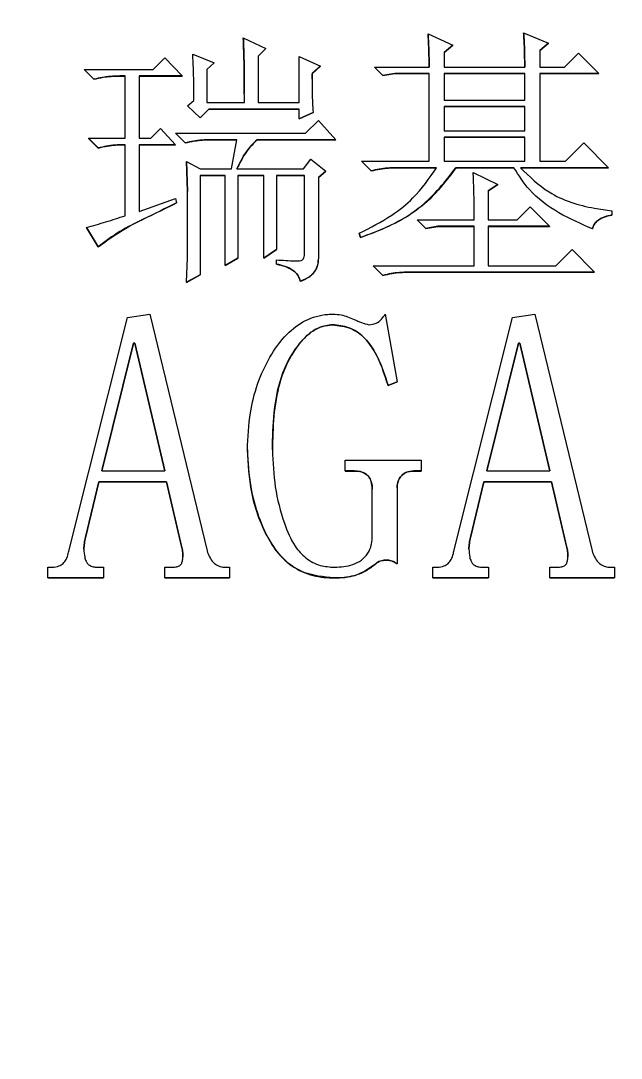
# Model space of a CAD drawing. Header units: millimetres. Extents: x 2028 to 4172, y 863 to 2379.
# Drawn here: x 3470.5 to 3502.8, y 2104 to 2159.8 of the extents above; entities that cross this region are included whole.
import ezdxf

# ---------------------------------------------------------------- set-up
doc = ezdxf.new("R2010")
doc.units = ezdxf.units.MM

msp = doc.modelspace()

# ---------------------------------------------------------------- linework, layer by layer
at = {"color": 7, "linetype": 'Continuous', "lineweight": 25}
for p, q in [((3482.431, 2158.877), (3483.644, 2158.295)), ((3492.371, 2159.094), (3493.7, 2158.479)), ((3497.514, 2159.151), (3498.843, 2158.593)), ((3483.644, 2158.295), (3483.24, 2157.889)), ((3483.24, 2157.886), (3483.644, 2158.293)), ((3483.644, 2158.295), (3483.644, 2158.293)), ((3493.7, 2158.479), (3493.237, 2158.088)), ((3493.237, 2158.086), (3493.7, 2158.477)), ((3493.7, 2158.479), (3493.7, 2158.477)), ((3498.843, 2158.593), (3498.381, 2158.201)), ((3498.381, 2158.199), (3498.843, 2158.591)), ((3498.381, 2158.201), (3498.381, 2157.306)), ((3498.843, 2158.593), (3498.843, 2158.591)), ((3477.576, 2157.169), (3478.212, 2157.805)), ((3478.212, 2157.805), (3479.136, 2156.823)), ((3479.714, 2157.989), (3480.87, 2157.527)), ((3483.24, 2157.889), (3483.24, 2155.389)), ((3485.436, 2155.389), (3485.436, 2157.874)), ((3485.436, 2157.874), (3486.591, 2157.353)), ((3493.237, 2158.088), (3493.237, 2157.306)), ((3499.71, 2157.306), (3500.461, 2158.058)), ((3500.461, 2158.058), (3501.559, 2156.96)), ((3474.398, 2156.649), (3473.877, 2157.169)), ((3473.877, 2157.169), (3477.576, 2157.169)), ((3473.877, 2157.169), (3473.877, 2157.167)), ((3473.877, 2157.167), (3474.398, 2156.647)), ((3480.87, 2157.527), (3480.466, 2157.18)), ((3480.466, 2157.178), (3480.87, 2157.525)), ((3480.466, 2157.18), (3480.466, 2155.389)), ((3480.87, 2157.527), (3480.87, 2157.525)), ((3486.591, 2157.353), (3486.129, 2156.949)), ((3486.129, 2156.947), (3486.591, 2157.351)), ((3486.591, 2157.353), (3486.591, 2157.351)), ((3489.943, 2156.844), (3489.481, 2157.306)), ((3489.481, 2157.306), (3492.428, 2157.306)), ((3489.481, 2157.306), (3489.481, 2157.304)), ((3489.481, 2157.304), (3489.943, 2156.842)), ((3493.237, 2157.306), (3497.572, 2157.306)), ((3498.381, 2157.306), (3499.71, 2157.306)), ((3474.398, 2156.649), (3474.398, 2156.647)), ((3476.073, 2156.823), (3475.785, 2156.823)), ((3475.785, 2156.823), (3475.785, 2156.821)), ((3475.785, 2156.821), (3476.073, 2156.821)), ((3476.073, 2153.471), (3476.073, 2156.823)), ((3479.136, 2156.823), (3476.825, 2156.823)), ((3476.825, 2156.823), (3476.825, 2153.471)), ((3476.825, 2156.821), (3479.136, 2156.821)), ((3479.136, 2156.823), (3479.136, 2156.821)), ((3486.129, 2156.949), (3486.129, 2156.947)), ((3486.13, 2156.648), (3486.129, 2156.947)), ((3490.579, 2156.96), (3489.943, 2156.844)), ((3489.943, 2156.842), (3490.579, 2156.958)), ((3489.943, 2156.844), (3489.943, 2156.842)), ((3492.428, 2156.96), (3490.579, 2156.96)), ((3490.579, 2156.96), (3490.579, 2156.958)), ((3490.579, 2156.958), (3492.428, 2156.958)), ((3492.428, 2152.238), (3492.428, 2156.96)), ((3497.572, 2156.96), (3493.237, 2156.96)), ((3493.237, 2156.96), (3493.237, 2155.526)), ((3493.237, 2156.958), (3497.572, 2156.958)), ((3497.572, 2155.526), (3497.572, 2156.96)), ((3501.559, 2156.96), (3498.381, 2156.96)), ((3498.381, 2156.96), (3498.381, 2152.238)), ((3498.381, 2156.958), (3501.559, 2156.958)), ((3501.559, 2156.96), (3501.559, 2156.958)), ((3479.425, 2155.215), (3479.772, 2155.504)), ((3480.466, 2155.389), (3482.488, 2155.389)), ((3483.24, 2155.389), (3485.436, 2155.389)), ((3493.237, 2155.526), (3497.572, 2155.526)), ((3480.119, 2154.58), (3479.425, 2155.215)), ((3479.425, 2155.213), (3479.425, 2155.215)), ((3479.425, 2155.213), (3480.119, 2154.577)), ((3480.581, 2155.042), (3480.119, 2154.58)), ((3480.119, 2154.577), (3480.581, 2155.04)), ((3485.436, 2155.042), (3480.581, 2155.042)), ((3480.581, 2155.042), (3480.581, 2155.04)), ((3480.581, 2155.04), (3485.436, 2155.04)), ((3485.436, 2154.522), (3485.436, 2155.042)), ((3486.187, 2154.868), (3485.436, 2154.522)), ((3485.436, 2154.52), (3486.187, 2154.866)), ((3486.187, 2154.868), (3486.187, 2154.866)), ((3497.572, 2155.179), (3493.237, 2155.179)), ((3493.237, 2155.179), (3493.237, 2153.882)), ((3493.237, 2155.177), (3497.572, 2155.177)), ((3497.572, 2153.882), (3497.572, 2155.179)), ((3480.119, 2154.58), (3480.119, 2154.577)), ((3485.436, 2154.522), (3485.436, 2154.52)), ((3485.782, 2153.745), (3486.476, 2154.438)), ((3486.476, 2154.438), (3487.401, 2153.398)), ((3477.46, 2153.471), (3477.981, 2153.991)), ((3477.981, 2153.991), (3478.79, 2153.124)), ((3479.31, 2153.225), (3478.79, 2153.745)), ((3478.79, 2153.745), (3485.782, 2153.745)), ((3478.79, 2153.745), (3478.79, 2153.743)), ((3478.79, 2153.743), (3479.31, 2153.223)), ((3493.237, 2153.882), (3497.572, 2153.882)), ((3474.629, 2152.951), (3474.109, 2153.471)), ((3474.109, 2153.471), (3476.073, 2153.471)), ((3474.109, 2153.471), (3474.109, 2153.469)), ((3474.109, 2153.469), (3474.629, 2152.949)), ((3476.825, 2153.471), (3477.46, 2153.471)), ((3479.31, 2153.225), (3479.31, 2153.223)), ((3482.084, 2153.398), (3480.697, 2153.398)), ((3480.697, 2153.398), (3480.697, 2153.396)), ((3480.697, 2153.396), (3482.083, 2153.396)), ((3481.795, 2151.827), (3482.084, 2153.398)), ((3487.401, 2153.398), (3483.182, 2153.398)), ((3483.182, 2153.398), (3483.182, 2153.396)), ((3483.182, 2153.396), (3487.401, 2153.396)), ((3487.401, 2153.398), (3487.401, 2153.396)), ((3497.572, 2153.535), (3493.237, 2153.535)), ((3493.237, 2153.535), (3493.237, 2152.238)), ((3493.237, 2153.533), (3497.572, 2153.533)), ((3497.572, 2152.238), (3497.572, 2153.535)), ((3499.768, 2152.238), (3500.75, 2153.22)), ((3500.75, 2153.22), (3502.079, 2151.891)), ((3474.629, 2152.951), (3474.629, 2152.949)), ((3476.073, 2153.124), (3476.016, 2153.124)), ((3476.016, 2153.122), (3476.016, 2153.124)), ((3476.016, 2153.122), (3476.073, 2153.122)), ((3476.073, 2149.31), (3476.073, 2153.124)), ((3478.79, 2153.124), (3476.825, 2153.124)), ((3476.825, 2153.124), (3476.825, 2149.541)), ((3476.825, 2153.122), (3478.79, 2153.122)), ((3478.79, 2153.124), (3478.79, 2153.122)), ((3479.425, 2150.618), (3479.368, 2152.231)), ((3479.368, 2152.231), (3480.119, 2151.827)), ((3479.368, 2152.231), (3479.368, 2152.229)), ((3479.368, 2152.229), (3479.425, 2150.615)), ((3485.667, 2151.827), (3486.071, 2152.347)), ((3486.071, 2152.347), (3486.88, 2151.711)), ((3489.308, 2151.718), (3488.788, 2152.238)), ((3488.788, 2152.238), (3492.428, 2152.238)), ((3488.788, 2152.238), (3488.788, 2152.236)), ((3488.788, 2152.236), (3489.308, 2151.716)), ((3493.237, 2152.238), (3497.572, 2152.238)), ((3498.381, 2152.238), (3499.768, 2152.238)), ((3480.119, 2151.827), (3481.795, 2151.827)), ((3481.448, 2151.48), (3480.119, 2151.48)), ((3480.119, 2151.48), (3480.119, 2146.129)), ((3480.119, 2151.478), (3481.448, 2151.478)), ((3481.448, 2146.626), (3481.448, 2151.48)), ((3482.084, 2151.827), (3485.667, 2151.827)), ((3483.529, 2151.48), (3482.142, 2151.48)), ((3482.142, 2151.48), (3482.142, 2147.03)), ((3482.142, 2151.478), (3483.529, 2151.478)), ((3483.529, 2147.03), (3483.529, 2151.48)), ((3485.725, 2151.48), (3484.222, 2151.48)), ((3484.222, 2151.48), (3484.222, 2147.493)), ((3484.222, 2151.478), (3485.725, 2151.478)), ((3485.725, 2147.223), (3485.725, 2151.48)), ((3486.88, 2151.711), (3486.476, 2151.367)), ((3486.476, 2151.365), (3486.88, 2151.709)), ((3486.88, 2151.711), (3486.88, 2151.709)), ((3489.308, 2151.718), (3489.308, 2151.716)), ((3492.833, 2151.891), (3490.695, 2151.891)), ((3490.695, 2151.891), (3490.695, 2151.889)), ((3490.695, 2151.889), (3492.833, 2151.889)), ((3496.994, 2151.891), (3493.873, 2151.891)), ((3493.873, 2151.891), (3493.873, 2151.889)), ((3493.873, 2151.889), (3496.994, 2151.889)), ((3494.798, 2151.63), (3496.127, 2150.994)), ((3496.994, 2151.891), (3496.994, 2151.889)), ((3502.079, 2151.891), (3497.341, 2151.891)), ((3497.341, 2151.889), (3502.079, 2151.889)), ((3502.079, 2151.891), (3502.079, 2151.889)), ((3486.476, 2151.367), (3486.476, 2147.165)), ((3496.127, 2150.994), (3495.607, 2150.648)), ((3495.607, 2150.645), (3496.127, 2150.992)), ((3496.127, 2150.994), (3496.127, 2150.992)), ((3479.425, 2147.05), (3479.425, 2150.618)), ((3495.607, 2150.648), (3495.607, 2149.087)), ((3476.825, 2149.541), (3478.79, 2150.234)), ((3478.79, 2150.234), (3478.847, 2150.003)), ((3497.167, 2149.087), (3497.861, 2149.781)), ((3497.861, 2149.781), (3498.901, 2148.74)), ((3502.253, 2149.58), (3502.253, 2149.348)), ((3502.253, 2149.348), (3502.253, 2149.346)), ((3474.629, 2147.634), (3473.993, 2148.674)), ((3473.993, 2148.674), (3473.993, 2148.672)), ((3491.793, 2149.087), (3494.856, 2149.087)), ((3492.255, 2148.625), (3491.793, 2149.087)), ((3491.793, 2149.087), (3491.793, 2149.085)), ((3491.793, 2149.085), (3492.255, 2148.623)), ((3492.891, 2148.74), (3492.255, 2148.625)), ((3492.255, 2148.623), (3492.891, 2148.738)), ((3494.856, 2148.74), (3492.891, 2148.74)), ((3492.891, 2148.74), (3492.891, 2148.738)), ((3492.891, 2148.738), (3494.856, 2148.738)), ((3494.856, 2146.621), (3494.856, 2148.74)), ((3495.607, 2149.087), (3497.167, 2149.087)), ((3498.901, 2148.74), (3495.607, 2148.74)), ((3495.607, 2148.74), (3495.607, 2146.621)), ((3495.607, 2148.738), (3498.901, 2148.738)), ((3498.901, 2148.74), (3498.901, 2148.738)), ((3473.993, 2148.672), (3474.629, 2147.632)), ((3488.73, 2148.135), (3488.672, 2148.366)), ((3488.672, 2148.366), (3488.672, 2148.364)), ((3488.672, 2148.364), (3488.73, 2148.133)), ((3488.73, 2148.135), (3488.73, 2148.133)), ((3492.255, 2148.623), (3492.255, 2148.625)), ((3474.629, 2147.634), (3474.629, 2147.632)), ((3479.368, 2145.727), (3479.425, 2147.05)), ((3482.142, 2147.03), (3481.448, 2146.626)), ((3481.448, 2146.624), (3482.142, 2147.028)), ((3482.142, 2147.03), (3482.142, 2147.028)), ((3484.222, 2147.493), (3483.529, 2147.03)), ((3483.529, 2147.028), (3484.222, 2147.49)), ((3483.529, 2147.03), (3483.529, 2147.028)), ((3484.222, 2147.493), (3484.222, 2147.49)), ((3499.248, 2146.621), (3500.115, 2147.488)), ((3500.115, 2147.488), (3501.328, 2146.275)), ((3481.448, 2146.626), (3481.448, 2146.624)), ((3484.222, 2146.705), (3484.222, 2146.936)), ((3486.474, 2146.912), (3486.474, 2146.914)), ((3489.943, 2146.101), (3489.423, 2146.621)), ((3489.423, 2146.621), (3494.856, 2146.621)), ((3489.423, 2146.621), (3489.423, 2146.619)), ((3489.423, 2146.619), (3489.943, 2146.099)), ((3495.607, 2146.621), (3499.248, 2146.621)), ((3480.119, 2146.129), (3479.368, 2145.727)), ((3479.368, 2145.725), (3480.119, 2146.127)), ((3480.119, 2146.129), (3480.119, 2146.127)), ((3489.943, 2146.101), (3489.943, 2146.099)), ((3501.328, 2146.275), (3491.33, 2146.275)), ((3491.33, 2146.275), (3491.33, 2146.273)), ((3491.33, 2146.273), (3501.328, 2146.273)), ((3501.328, 2146.275), (3501.328, 2146.273)), ((3479.368, 2145.727), (3479.368, 2145.725)), ((3473.046, 2131.275), (3476.198, 2143.828)), ((3476.198, 2143.828), (3477.409, 2144.019)), ((3477.409, 2144.019), (3480.48, 2131.29)), ((3490.069, 2144.019), (3490.707, 2140.376)), ((3493.758, 2131.275), (3496.91, 2143.828)), ((3496.91, 2143.828), (3498.121, 2144.019)), ((3498.121, 2144.019), (3501.192, 2131.29)), ((3487.228, 2143.444), (3487.228, 2143.442)), ((3476.522, 2142.452), (3474.826, 2135.581)), ((3474.826, 2135.581), (3476.522, 2142.45)), ((3476.603, 2142.452), (3476.522, 2142.452)), ((3476.522, 2142.45), (3476.522, 2142.452)), ((3476.522, 2142.45), (3476.603, 2142.45)), ((3478.218, 2135.581), (3476.603, 2142.452)), ((3476.603, 2142.452), (3476.603, 2142.45)), ((3476.603, 2142.45), (3478.217, 2135.581)), ((3497.234, 2142.452), (3495.538, 2135.581)), ((3495.538, 2135.581), (3497.234, 2142.45)), ((3497.315, 2142.452), (3497.234, 2142.452)), ((3497.234, 2142.45), (3497.234, 2142.452)), ((3497.234, 2142.45), (3497.315, 2142.45)), ((3498.93, 2135.581), (3497.315, 2142.452)), ((3497.315, 2142.452), (3497.315, 2142.45)), ((3497.315, 2142.45), (3498.93, 2135.581)), ((3490.707, 2140.376), (3490.222, 2140.184)), ((3490.222, 2140.182), (3490.707, 2140.373)), ((3490.707, 2140.373), (3490.707, 2140.376)), ((3490.222, 2140.184), (3490.222, 2140.182)), ((3487.909, 2135.581), (3487.909, 2136.156)), ((3487.909, 2136.156), (3492.002, 2136.156)), ((3492.002, 2136.156), (3492.002, 2135.581)), ((3474.826, 2135.581), (3478.218, 2135.581)), ((3488.394, 2135.581), (3487.909, 2135.581)), ((3487.909, 2135.581), (3487.909, 2135.579)), ((3487.909, 2135.579), (3488.394, 2135.579)), ((3488.394, 2135.581), (3488.394, 2135.579)), ((3492.002, 2135.581), (3491.597, 2135.581)), ((3491.597, 2135.581), (3491.597, 2135.579)), ((3491.597, 2135.579), (3492.002, 2135.579)), ((3492.002, 2135.581), (3492.002, 2135.579)), ((3495.538, 2135.581), (3498.93, 2135.581)), ((3474.664, 2135.006), (3473.936, 2132.012)), ((3473.936, 2132.01), (3474.664, 2135.004)), ((3478.299, 2135.006), (3474.664, 2135.006)), ((3474.664, 2135.006), (3474.664, 2135.004)), ((3474.664, 2135.004), (3478.299, 2135.004)), ((3479.105, 2131.53), (3478.299, 2135.006)), ((3478.299, 2135.006), (3478.299, 2135.004)), ((3478.299, 2135.004), (3479.105, 2131.528)), ((3495.376, 2135.006), (3494.648, 2132.012)), ((3494.648, 2132.01), (3495.376, 2135.004)), ((3499.011, 2135.006), (3495.376, 2135.006)), ((3495.376, 2135.006), (3495.376, 2135.004)), ((3495.376, 2135.004), (3499.011, 2135.004)), ((3499.817, 2131.53), (3499.011, 2135.006)), ((3499.011, 2135.006), (3499.011, 2135.004)), ((3499.011, 2135.004), (3499.817, 2131.528)), ((3489.365, 2131.859), (3489.365, 2134.61)), ((3490.707, 2134.682), (3490.707, 2130.595)), ((3473.936, 2132.012), (3473.936, 2132.01)), ((3494.648, 2132.012), (3494.648, 2132.01)), ((3479.105, 2131.53), (3479.105, 2131.528)), ((3499.817, 2131.53), (3499.817, 2131.528)), ((3471.913, 2130.403), (3472.156, 2130.403)), ((3471.913, 2129.828), (3471.913, 2130.403)), ((3474.664, 2130.403), (3474.906, 2130.403)), ((3474.906, 2130.403), (3474.906, 2129.828)), ((3478.215, 2129.828), (3478.215, 2130.403)), ((3478.215, 2130.403), (3478.538, 2130.403)), ((3481.451, 2130.403), (3481.694, 2130.403)), ((3481.694, 2130.403), (3481.694, 2129.828)), ((3489.5, 2130.547), (3489.5, 2130.545)), ((3490.144, 2130.787), (3490.144, 2130.784)), ((3492.625, 2129.828), (3492.625, 2130.403)), ((3492.625, 2130.403), (3492.868, 2130.403)), ((3495.376, 2130.403), (3495.619, 2130.403)), ((3495.619, 2130.403), (3495.619, 2129.828)), ((3498.927, 2129.828), (3498.927, 2130.403)), ((3498.927, 2130.403), (3499.251, 2130.403)), ((3502.163, 2130.403), (3502.406, 2130.403)), ((3502.406, 2130.403), (3502.406, 2129.828)), ((3471.913, 2129.828), (3471.913, 2129.826)), ((3474.906, 2129.828), (3471.913, 2129.828)), ((3471.913, 2129.826), (3474.906, 2129.826)), ((3474.906, 2129.828), (3474.906, 2129.826)), ((3481.694, 2129.828), (3478.215, 2129.828)), ((3478.215, 2129.828), (3478.215, 2129.826)), ((3478.215, 2129.826), (3481.694, 2129.826)), ((3481.694, 2129.828), (3481.694, 2129.826)), ((3487.324, 2129.828), (3487.324, 2129.826)), ((3495.619, 2129.828), (3492.625, 2129.828)), ((3492.625, 2129.828), (3492.625, 2129.826)), ((3492.625, 2129.826), (3495.619, 2129.826)), ((3495.619, 2129.828), (3495.619, 2129.826)), ((3502.406, 2129.828), (3498.927, 2129.828)), ((3498.927, 2129.828), (3498.927, 2129.826)), ((3498.927, 2129.826), (3502.406, 2129.826)), ((3502.406, 2129.828), (3502.406, 2129.826))]:
    msp.add_line(p, q, dxfattribs=at)
msp.add_circle((3477.481, 2146.532), 71.5, dxfattribs=at)
for centre, start, end in [((3477.481, 2146.53), 280.30604, 349.69383), ((3477.559, 2146.157), 281.36448, 349.47139)]:
    msp.add_arc(centre, 80, start, end, dxfattribs=at)
for points, knots in [([(3408.981, 2146.538), (3409.036, 2148.627), (3409.146, 2152.806), (3410.056, 2159.144), (3411.542, 2165.497), (3413.716, 2171.862), (3416.547, 2178.086), (3420.06, 2184.108), (3424.214, 2189.8), (3428.958, 2195.061), (3434.219, 2199.805), (3439.911, 2203.959), (3445.934, 2207.473), (3452.157, 2210.304), (3458.523, 2212.476), (3464.875, 2213.971), (3471.214, 2214.848), (3477.481, 2215.133), (3483.748, 2214.848), (3490.087, 2213.971), (3496.44, 2212.476), (3502.805, 2210.304), (3509.029, 2207.473), (3515.051, 2203.959), (3520.743, 2199.805), (3526.005, 2195.061), (3530.748, 2189.8), (3534.902, 2184.108), (3538.416, 2178.086), (3541.247, 2171.863), (3543.421, 2165.497), (3544.907, 2159.144), (3545.817, 2152.806), (3545.926, 2148.627), (3545.981, 2146.538)], [0, 0, 0, 0, 0.029124, 0.058248, 0.08912, 0.119994, 0.151902, 0.184313, 0.217069, 0.25, 0.282931, 0.315687, 0.348098, 0.380006, 0.410878, 0.441752, 0.470875, 0.5, 0.529123, 0.558248, 0.58912, 0.619994, 0.651902, 0.684313, 0.717069, 0.75, 0.782931, 0.815687, 0.848098, 0.880006, 0.910878, 0.941752, 0.970875, 1, 1, 1, 1]), ([(3482.488, 2155.389), (3482.488, 2155.722), (3482.486, 2156.389), (3482.477, 2157.552), (3482.448, 2158.381), (3482.431, 2158.877)], [0, 0, 0, 0, 0.286572, 0.573139, 1, 1, 1, 1]), ([(3482.431, 2158.875), (3482.443, 2158.542), (3482.469, 2157.876), (3482.483, 2156.88), (3482.485, 2156.217), (3482.486, 2155.887)], [0, 0, 0, 0, 0.334579, 0.669145, 1, 1, 1, 1]), ([(3492.428, 2157.306), (3492.427, 2157.473), (3492.424, 2157.806), (3492.409, 2158.402), (3492.385, 2158.831), (3492.371, 2159.094)], [0, 0, 0, 0, 0.279578, 0.559168, 1, 1, 1, 1]), ([(3492.371, 2159.091), (3492.38, 2158.925), (3492.399, 2158.592), (3492.422, 2157.997), (3492.426, 2157.567), (3492.428, 2157.304)], [0, 0, 0, 0, 0.279578, 0.559168, 1, 1, 1, 1]), ([(3497.572, 2157.306), (3497.571, 2157.473), (3497.569, 2157.806), (3497.555, 2158.422), (3497.53, 2158.87), (3497.514, 2159.151)], [0, 0, 0, 0, 0.270825, 0.541657, 1, 1, 1, 1]), ([(3497.514, 2159.149), (3497.525, 2158.983), (3497.546, 2158.65), (3497.565, 2158.035), (3497.569, 2157.586), (3497.572, 2157.304)], [0, 0, 0, 0, 0.270825, 0.541661, 1, 1, 1, 1]), ([(3479.772, 2155.504), (3479.771, 2155.838), (3479.768, 2156.418), (3479.751, 2157.247), (3479.727, 2157.742), (3479.714, 2157.989)], [0, 0, 0, 0, 0.402279, 0.701072, 1, 1, 1, 1]), ([(3475.785, 2156.823), (3475.618, 2156.819), (3475.301, 2156.812), (3474.837, 2156.754), (3474.544, 2156.684), (3474.398, 2156.649)], [0, 0, 0, 0, 0.35686, 0.67714, 1, 1, 1, 1]), ([(3474.398, 2156.647), (3474.56, 2156.686), (3474.868, 2156.758), (3475.333, 2156.812), (3475.634, 2156.818), (3475.785, 2156.821)], [0, 0, 0, 0, 0.356908, 0.677314, 1, 1, 1, 1]), ([(3486.129, 2156.949), (3486.131, 2156.602), (3486.133, 2156.082), (3486.151, 2155.388), (3486.175, 2155.042), (3486.187, 2154.868)], [0, 0, 0, 0, 0.499684, 0.749744, 1, 1, 1, 1]), ([(3480.697, 2153.398), (3480.53, 2153.394), (3480.214, 2153.388), (3479.749, 2153.329), (3479.457, 2153.26), (3479.31, 2153.225)], [0, 0, 0, 0, 0.35686, 0.67714, 1, 1, 1, 1]), ([(3479.31, 2153.223), (3479.472, 2153.261), (3479.78, 2153.334), (3480.246, 2153.387), (3480.546, 2153.393), (3480.697, 2153.396)], [0, 0, 0, 0, 0.356908, 0.677314, 1, 1, 1, 1]), ([(3483.182, 2153.398), (3483.059, 2153.284), (3482.813, 2153.057), (3482.439, 2152.528), (3482.224, 2152.103), (3482.084, 2151.827)], [0, 0, 0, 0, 0.2597624, 0.5194021, 1, 1, 1, 1]), ([(3482.084, 2151.825), (3482.157, 2151.974), (3482.304, 2152.274), (3482.63, 2152.831), (3482.965, 2153.173), (3483.182, 2153.396)], [0, 0, 0, 0, 0.259337, 0.518831, 1, 1, 1, 1]), ([(3476.016, 2153.124), (3475.849, 2153.121), (3475.533, 2153.114), (3475.068, 2153.055), (3474.775, 2152.986), (3474.629, 2152.951)], [0, 0, 0, 0, 0.35686, 0.67714, 1, 1, 1, 1]), ([(3474.629, 2152.949), (3474.791, 2152.987), (3475.099, 2153.06), (3475.565, 2153.113), (3475.865, 2153.119), (3476.016, 2153.122)], [0, 0, 0, 0, 0.356908, 0.677314, 1, 1, 1, 1]), ([(3488.672, 2148.366), (3489.268, 2148.669), (3490.3, 2149.193), (3491.763, 2150.349), (3492.438, 2151.321), (3492.833, 2151.891)], [0, 0, 0, 0, 0.36202, 0.626364, 1, 1, 1, 1]), ([(3493.873, 2151.891), (3493.472, 2151.35), (3492.463, 2149.989), (3490.577, 2148.799), (3489.177, 2148.295), (3488.73, 2148.135)], [0, 0, 0, 0, 0.3105248, 0.7800713, 1, 1, 1, 1]), ([(3488.73, 2148.133), (3489.355, 2148.37), (3490.506, 2148.806), (3492.361, 2149.966), (3493.292, 2151.15), (3493.873, 2151.889)], [0, 0, 0, 0, 0.309438, 0.568719, 1, 1, 1, 1]), ([(3490.695, 2151.891), (3490.528, 2151.888), (3490.211, 2151.881), (3489.747, 2151.823), (3489.454, 2151.753), (3489.308, 2151.718)], [0, 0, 0, 0, 0.35686, 0.67714, 1, 1, 1, 1]), ([(3489.308, 2151.716), (3489.47, 2151.754), (3489.778, 2151.827), (3490.243, 2151.88), (3490.544, 2151.886), (3490.695, 2151.889)], [0, 0, 0, 0, 0.356908, 0.677314, 1, 1, 1, 1]), ([(3494.856, 2149.087), (3494.854, 2149.421), (3494.85, 2150.011), (3494.834, 2150.859), (3494.81, 2151.373), (3494.798, 2151.63)], [0, 0, 0, 0, 0.3931299, 0.6965162, 1, 1, 1, 1]), ([(3501.213, 2148.597), (3500.602, 2148.866), (3499.377, 2149.404), (3497.87, 2150.504), (3497.252, 2151.483), (3496.994, 2151.891)], [0, 0, 0, 0, 0.367157, 0.736287, 1, 1, 1, 1]), ([(3497.341, 2151.891), (3497.829, 2151.416), (3498.942, 2150.334), (3500.78, 2149.772), (3501.943, 2149.62), (3502.253, 2149.58)], [0, 0, 0, 0, 0.364385, 0.830851, 1, 1, 1, 1]), ([(3478.847, 2150.003), (3478.251, 2149.707), (3477.231, 2149.202), (3475.766, 2148.504), (3475.009, 2147.925), (3474.629, 2147.634)], [0, 0, 0, 0, 0.41234, 0.704495, 1, 1, 1, 1]), ([(3474.629, 2147.632), (3475.109, 2147.982), (3476.005, 2148.633), (3477.472, 2149.322), (3478.389, 2149.775), (3478.847, 2150.001)], [0, 0, 0, 0, 0.36689, 0.683392, 1, 1, 1, 1]), ([(3473.993, 2148.674), (3474.342, 2148.774), (3474.865, 2148.923), (3475.556, 2149.141), (3475.901, 2149.254), (3476.073, 2149.31)], [0, 0, 0, 0, 0.499885, 0.7499286, 1, 1, 1, 1]), ([(3502.253, 2149.348), (3502.128, 2149.321), (3501.877, 2149.265), (3501.561, 2149.115), (3501.336, 2148.906), (3501.243, 2148.726), (3501.218, 2148.619), (3501.213, 2148.597)], [0, 0, 0, 0, 0.282135, 0.566109, 0.757606, 0.950164, 1, 1, 1, 1]), ([(3501.213, 2148.595), (3501.242, 2148.686), (3501.299, 2148.863), (3501.528, 2149.092), (3501.852, 2149.257), (3502.117, 2149.316), (3502.253, 2149.346)], [0, 0, 0, 0, 0.208439, 0.402698, 0.695105, 1, 1, 1, 1]), ([(3484.222, 2146.936), (3484.388, 2146.924), (3484.718, 2146.901), (3485.104, 2146.885), (3485.377, 2146.875), (3485.519, 2146.888), (3485.621, 2146.941), (3485.682, 2147.011), (3485.718, 2147.11), (3485.722, 2147.183), (3485.725, 2147.223)], [0, 0, 0, 0, 0.291265, 0.577908, 0.673859, 0.770575, 0.821169, 0.872133, 0.929983, 1, 1, 1, 1]), ([(3486.476, 2147.165), (3486.473, 2146.995), (3486.468, 2146.697), (3486.288, 2146.303), (3485.969, 2145.978), (3485.671, 2145.857), (3485.493, 2145.785)], [0, 0, 0, 0, 0.273904, 0.481798, 0.689877, 1, 1, 1, 1]), ([(3545.981, 2146.538), (3545.926, 2144.449), (3545.817, 2140.271), (3544.907, 2133.932), (3543.421, 2127.58), (3541.247, 2121.214), (3538.416, 2114.991), (3534.902, 2108.968), (3530.748, 2103.277), (3526.005, 2098.015), (3520.743, 2093.272), (3515.051, 2089.118), (3509.029, 2085.604), (3502.806, 2082.772), (3496.44, 2080.601), (3490.087, 2079.106), (3483.749, 2078.229), (3477.481, 2077.943), (3471.214, 2078.229), (3464.875, 2079.106), (3458.523, 2080.601), (3452.157, 2082.772), (3445.934, 2085.604), (3439.911, 2089.118), (3434.219, 2093.272), (3428.958, 2098.015), (3424.214, 2103.277), (3420.06, 2108.968), (3416.547, 2114.991), (3413.716, 2121.214), (3411.542, 2127.58), (3410.056, 2133.932), (3409.146, 2140.271), (3409.036, 2144.449), (3408.981, 2146.538)], [0, 0, 0, 0, 0.029124, 0.058248, 0.08912, 0.119994, 0.151902, 0.184313, 0.217069, 0.25, 0.282931, 0.315687, 0.348098, 0.380006, 0.410878, 0.441752, 0.470875, 0.5, 0.529123, 0.558248, 0.58912, 0.619994, 0.651902, 0.684313, 0.717069, 0.75, 0.782931, 0.815687, 0.848098, 0.880006, 0.910878, 0.941752, 0.970875, 1, 1, 1, 1]), ([(3485.493, 2145.785), (3485.459, 2145.901), (3485.393, 2146.122), (3485.095, 2146.404), (3484.698, 2146.596), (3484.376, 2146.67), (3484.222, 2146.705)], [0, 0, 0, 0, 0.215567, 0.407136, 0.716043, 1, 1, 1, 1]), ([(3484.222, 2146.703), (3484.381, 2146.666), (3484.699, 2146.593), (3485.09, 2146.404), (3485.361, 2146.149), (3485.46, 2145.934), (3485.488, 2145.809), (3485.493, 2145.782)], [0, 0, 0, 0, 0.2926721, 0.5873243, 0.7685226, 0.9515108, 1, 1, 1, 1]), ([(3485.493, 2145.782), (3485.706, 2145.872), (3486.039, 2146.011), (3486.343, 2146.396), (3486.456, 2146.687), (3486.46, 2146.863), (3486.461, 2146.913)], [0, 0, 0, 0, 0.427109, 0.666996, 0.906925, 1, 1, 1, 1]), ([(3491.33, 2146.275), (3491.164, 2146.271), (3490.847, 2146.265), (3490.383, 2146.206), (3490.09, 2146.136), (3489.943, 2146.101)], [0, 0, 0, 0, 0.35686, 0.67714, 1, 1, 1, 1]), ([(3489.943, 2146.099), (3490.106, 2146.138), (3490.414, 2146.21), (3490.879, 2146.264), (3491.18, 2146.27), (3491.33, 2146.273)], [0, 0, 0, 0, 0.356908, 0.677314, 1, 1, 1, 1]), ([(3482.653, 2136.72), (3482.681, 2137.388), (3482.754, 2139.11), (3483.508, 2141.275), (3484.66, 2142.903), (3485.737, 2143.739), (3486.659, 2144), (3487.176, 2144.016), (3487.279, 2144.019)], [0, 0, 0, 0, 0.211208, 0.543916, 0.70607, 0.836311, 0.967456, 1, 1, 1, 1]), ([(3487.279, 2144.019), (3487.417, 2144.009), (3487.678, 2143.99), (3488.05, 2143.877), (3488.279, 2143.78), (3488.394, 2143.732)], [0, 0, 0, 0, 0.356459, 0.676253, 1, 1, 1, 1]), ([(3488.394, 2143.732), (3488.459, 2143.703), (3488.59, 2143.646), (3488.85, 2143.533), (3489.055, 2143.48), (3489.191, 2143.444)], [0, 0, 0, 0, 0.251708, 0.503436, 1, 1, 1, 1]), ([(3489.191, 2143.444), (3489.322, 2143.463), (3489.576, 2143.5), (3489.882, 2143.728), (3490.009, 2143.926), (3490.069, 2144.019)], [0, 0, 0, 0, 0.356531, 0.696322, 1, 1, 1, 1]), ([(3487.228, 2143.444), (3486.99, 2143.414), (3486.518, 2143.354), (3485.767, 2142.838), (3484.961, 2141.852), (3484.324, 2140.325), (3484.037, 2138.525), (3484.009, 2137.322), (3483.995, 2136.72)], [0, 0, 0, 0, 0.087728, 0.173959, 0.328461, 0.554861, 0.777023, 1, 1, 1, 1]), ([(3483.995, 2136.718), (3484.012, 2137.384), (3484.051, 2138.884), (3484.443, 2140.851), (3485.281, 2142.276), (3485.987, 2143.02), (3486.645, 2143.385), (3487.046, 2143.424), (3487.228, 2143.442)], [0, 0, 0, 0, 0.247052, 0.556194, 0.728456, 0.852184, 0.932583, 1, 1, 1, 1]), ([(3490.222, 2140.184), (3490.015, 2140.827), (3489.711, 2141.767), (3488.937, 2142.818), (3488.145, 2143.357), (3487.529, 2143.415), (3487.228, 2143.444)], [0, 0, 0, 0, 0.421189, 0.615596, 0.812628, 1, 1, 1, 1]), ([(3487.228, 2143.442), (3487.571, 2143.404), (3488.211, 2143.334), (3489.072, 2142.692), (3489.763, 2141.627), (3490.054, 2140.71), (3490.222, 2140.182)], [0, 0, 0, 0, 0.212922, 0.397633, 0.652348, 1, 1, 1, 1]), ([(3487.324, 2129.828), (3486.737, 2129.883), (3485.745, 2129.977), (3484.571, 2130.785), (3483.536, 2132.206), (3482.801, 2134.242), (3482.699, 2135.954), (3482.653, 2136.72)], [0, 0, 0, 0, 0.187422, 0.316972, 0.445984, 0.752119, 1, 1, 1, 1]), ([(3482.653, 2136.718), (3482.686, 2136.048), (3482.746, 2134.828), (3483.217, 2133.114), (3483.848, 2131.72), (3484.74, 2130.613), (3485.85, 2129.992), (3486.756, 2129.84), (3487.234, 2129.828), (3487.324, 2129.826)], [0, 0, 0, 0, 0.215958, 0.393484, 0.570524, 0.707459, 0.84524, 0.970964, 1, 1, 1, 1]), ([(3483.995, 2136.72), (3484.025, 2136.05), (3484.084, 2134.711), (3484.538, 2132.971), (3485.073, 2131.647), (3485.77, 2130.864), (3486.528, 2130.458), (3487.075, 2130.421), (3487.33, 2130.403)], [0, 0, 0, 0, 0.254742, 0.50973, 0.682774, 0.792634, 0.903219, 1, 1, 1, 1]), ([(3489.365, 2134.61), (3489.358, 2134.746), (3489.348, 2134.969), (3489.212, 2135.253), (3489.012, 2135.447), (3488.726, 2135.568), (3488.51, 2135.576), (3488.394, 2135.581)], [0, 0, 0, 0, 0.257856, 0.422334, 0.5883, 0.779578, 1, 1, 1, 1]), ([(3488.394, 2135.579), (3488.53, 2135.572), (3488.753, 2135.562), (3489.037, 2135.426), (3489.231, 2135.226), (3489.352, 2134.94), (3489.36, 2134.724), (3489.365, 2134.608)], [0, 0, 0, 0, 0.257856, 0.422334, 0.5883, 0.779578, 1, 1, 1, 1]), ([(3491.597, 2135.581), (3491.464, 2135.57), (3491.24, 2135.552), (3490.973, 2135.378), (3490.803, 2135.163), (3490.717, 2134.918), (3490.71, 2134.754), (3490.707, 2134.682)], [0, 0, 0, 0, 0.277602, 0.465557, 0.653489, 0.849158, 1, 1, 1, 1]), ([(3490.707, 2134.68), (3490.718, 2134.813), (3490.735, 2135.04), (3490.911, 2135.313), (3491.127, 2135.486), (3491.369, 2135.569), (3491.528, 2135.576), (3491.597, 2135.579)], [0, 0, 0, 0, 0.27733, 0.471434, 0.665879, 0.852753, 1, 1, 1, 1]), ([(3473.936, 2132.012), (3473.925, 2131.959), (3473.904, 2131.854), (3473.871, 2131.642), (3473.861, 2131.481), (3473.855, 2131.374)], [0, 0, 0, 0, 0.2502199, 0.5005081, 1, 1, 1, 1]), ([(3473.855, 2131.372), (3473.857, 2131.425), (3473.861, 2131.533), (3473.886, 2131.746), (3473.916, 2131.905), (3473.936, 2132.01)], [0, 0, 0, 0, 0.250219, 0.500495, 1, 1, 1, 1]), ([(3491.615, 2068.807), (3494.111, 2069.333), (3499.148, 2070.395), (3506.525, 2072.934), (3513.767, 2076.203), (3520.746, 2080.266), (3527.349, 2085.078), (3533.443, 2090.57), (3538.935, 2096.664), (3543.747, 2103.267), (3547.81, 2110.246), (3551.079, 2117.488), (3553.618, 2124.865), (3554.68, 2129.902), (3555.207, 2132.398)], [0, 0, 0, 0, 0.079959, 0.161371, 0.244142, 0.328893, 0.414217, 0.5, 0.585778, 0.671102, 0.755858, 0.838624, 0.920039, 1, 1, 1, 1]), ([(3494.648, 2132.012), (3494.637, 2131.959), (3494.616, 2131.854), (3494.583, 2131.642), (3494.573, 2131.481), (3494.567, 2131.374)], [0, 0, 0, 0, 0.25022, 0.500508, 1, 1, 1, 1]), ([(3494.567, 2131.372), (3494.569, 2131.425), (3494.573, 2131.533), (3494.598, 2131.746), (3494.628, 2131.905), (3494.648, 2132.01)], [0, 0, 0, 0, 0.250219, 0.500495, 1, 1, 1, 1]), ([(3479.186, 2130.969), (3479.184, 2131.017), (3479.182, 2131.112), (3479.166, 2131.301), (3479.129, 2131.438), (3479.105, 2131.53)], [0, 0, 0, 0, 0.25103, 0.502225, 1, 1, 1, 1]), ([(3479.105, 2131.528), (3479.117, 2131.482), (3479.142, 2131.39), (3479.18, 2131.204), (3479.183, 2131.062), (3479.186, 2130.967)], [0, 0, 0, 0, 0.251018, 0.502255, 1, 1, 1, 1]), ([(3487.33, 2130.403), (3487.67, 2130.423), (3488.182, 2130.454), (3488.801, 2130.763), (3489.159, 2131.133), (3489.313, 2131.531), (3489.352, 2131.774), (3489.365, 2131.859)], [0, 0, 0, 0, 0.362877, 0.547963, 0.734409, 0.906428, 1, 1, 1, 1]), ([(3499.898, 2130.969), (3499.897, 2131.017), (3499.894, 2131.112), (3499.879, 2131.301), (3499.842, 2131.438), (3499.817, 2131.53)], [0, 0, 0, 0, 0.25103, 0.502225, 1, 1, 1, 1]), ([(3499.817, 2131.528), (3499.83, 2131.482), (3499.855, 2131.39), (3499.892, 2131.204), (3499.896, 2131.062), (3499.898, 2130.967)], [0, 0, 0, 0, 0.251018, 0.502255, 1, 1, 1, 1]), ([(3472.156, 2130.403), (3472.279, 2130.417), (3472.489, 2130.441), (3472.745, 2130.601), (3472.93, 2130.833), (3473.005, 2131.075), (3473.037, 2131.233), (3473.046, 2131.275)], [0, 0, 0, 0, 0.268165, 0.456817, 0.645375, 0.906381, 1, 1, 1, 1]), ([(3473.855, 2131.374), (3473.864, 2131.234), (3473.878, 2131.013), (3473.956, 2130.748), (3474.053, 2130.581), (3474.207, 2130.472), (3474.417, 2130.413), (3474.578, 2130.407), (3474.664, 2130.403)], [0, 0, 0, 0, 0.284135, 0.450473, 0.560568, 0.671794, 0.825494, 1, 1, 1, 1]), ([(3478.538, 2130.403), (3478.625, 2130.405), (3478.766, 2130.408), (3478.934, 2130.453), (3479.042, 2130.51), (3479.115, 2130.607), (3479.166, 2130.764), (3479.178, 2130.893), (3479.186, 2130.969)], [0, 0, 0, 0, 0.25713, 0.418126, 0.515419, 0.613557, 0.771961, 1, 1, 1, 1]), ([(3480.48, 2131.29), (3480.522, 2131.178), (3480.606, 2130.953), (3480.792, 2130.663), (3481.052, 2130.477), (3481.279, 2130.409), (3481.413, 2130.404), (3481.451, 2130.403)], [0, 0, 0, 0, 0.25387, 0.509596, 0.715202, 0.920342, 1, 1, 1, 1]), ([(3492.868, 2130.403), (3492.991, 2130.417), (3493.201, 2130.441), (3493.458, 2130.601), (3493.642, 2130.833), (3493.717, 2131.075), (3493.749, 2131.233), (3493.758, 2131.275)], [0, 0, 0, 0, 0.268165, 0.456817, 0.645375, 0.906381, 1, 1, 1, 1]), ([(3494.567, 2131.374), (3494.576, 2131.234), (3494.59, 2131.013), (3494.668, 2130.748), (3494.765, 2130.581), (3494.919, 2130.472), (3495.13, 2130.413), (3495.291, 2130.407), (3495.376, 2130.403)], [0, 0, 0, 0, 0.284135, 0.450473, 0.560568, 0.671794, 0.825494, 1, 1, 1, 1]), ([(3499.251, 2130.403), (3499.337, 2130.405), (3499.478, 2130.408), (3499.646, 2130.453), (3499.754, 2130.51), (3499.827, 2130.607), (3499.878, 2130.764), (3499.891, 2130.893), (3499.898, 2130.969)], [0, 0, 0, 0, 0.2571295, 0.4181259, 0.5154186, 0.6135569, 0.7719613, 1, 1, 1, 1]), ([(3501.192, 2131.29), (3501.234, 2131.178), (3501.318, 2130.953), (3501.504, 2130.663), (3501.765, 2130.477), (3501.991, 2130.409), (3502.126, 2130.404), (3502.163, 2130.403)], [0, 0, 0, 0, 0.2538701, 0.5095964, 0.7152017, 0.9203422, 1, 1, 1, 1]), ([(3489.5, 2130.547), (3489.22, 2130.352), (3488.647, 2129.952), (3487.852, 2129.836), (3487.412, 2129.829), (3487.324, 2129.828)], [0, 0, 0, 0, 0.432658, 0.887677, 1, 1, 1, 1]), ([(3487.324, 2129.826), (3487.574, 2129.836), (3488.161, 2129.859), (3488.924, 2130.109), (3489.347, 2130.429), (3489.5, 2130.545)], [0, 0, 0, 0, 0.320542, 0.754485, 1, 1, 1, 1]), ([(3490.144, 2130.787), (3490.073, 2130.784), (3489.909, 2130.778), (3489.677, 2130.705), (3489.553, 2130.595), (3489.5, 2130.547)], [0, 0, 0, 0, 0.301306, 0.696717, 1, 1, 1, 1]), ([(3489.5, 2130.545), (3489.578, 2130.61), (3489.734, 2130.74), (3489.975, 2130.78), (3490.109, 2130.783), (3490.144, 2130.784)], [0, 0, 0, 0, 0.426655, 0.850134, 1, 1, 1, 1]), ([(3490.707, 2130.595), (3490.664, 2130.62), (3490.576, 2130.671), (3490.414, 2130.752), (3490.264, 2130.783), (3490.164, 2130.786), (3490.144, 2130.787)], [0, 0, 0, 0, 0.252541, 0.505388, 0.89895, 1, 1, 1, 1]), ([(3490.144, 2130.784), (3490.195, 2130.783), (3490.327, 2130.778), (3490.518, 2130.703), (3490.647, 2130.628), (3490.707, 2130.593)], [0, 0, 0, 0, 0.252658, 0.653877, 1, 1, 1, 1])]:
    msp.add_open_spline(points, degree=3, knots=knots, dxfattribs=at)
msp.add_open_spline([(3556.212, 2131.613), (3555.647, 2128.999), (3554.517, 2123.769), (3551.838, 2116.19), (3548.469, 2108.901), (3544.373, 2101.991), (3539.61, 2095.525), (3534.222, 2089.568), (3528.265, 2084.18), (3521.798, 2079.416), (3514.888, 2075.32), (3507.6, 2071.952), (3500.02, 2069.272), (3494.791, 2068.143), (3492.176, 2067.578)], degree=3, dxfattribs=at)

doc.saveas('drawing.dxf')
